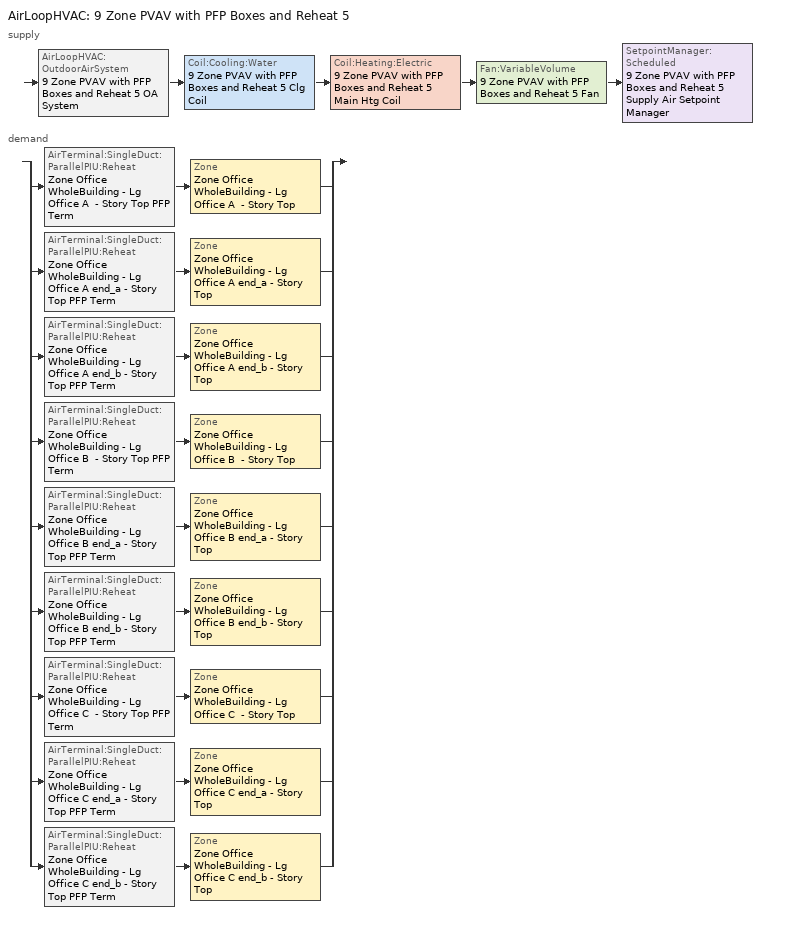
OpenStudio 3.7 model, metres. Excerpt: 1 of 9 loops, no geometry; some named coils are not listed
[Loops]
AirLoopHVAC '9 Zone PVAV with PFP Boxes and Reheat 5'
 supply: AirLoopHVAC:OutdoorAirSystem '9 Zone PVAV with PFP Boxes and Reheat 5 OA System' > Coil:Cooling:Water '9 Zone PVAV with PFP Boxes and Reheat 5 Clg Coil' > Coil:Heating:Electric '9 Zone PVAV with PFP Boxes and Reheat 5 Main Htg Coil' > Fan:VariableVolume '9 Zone PVAV with PFP Boxes and Reheat 5 Fan' > SetpointManager:Scheduled '9 Zone PVAV with PFP Boxes and Reheat 5 Supply Air Setpoint Manager'
 demand: split
  | AirTerminal:SingleDuct:ParallelPIU:Reheat 'Zone Office WholeBuilding - Lg Office A  - Story Top PFP Term' > Zone 'Zone Office WholeBuilding - Lg Office A  - Story Top'
  | AirTerminal:SingleDuct:ParallelPIU:Reheat 'Zone Office WholeBuilding - Lg Office A end_a - Story Top PFP Term' > Zone 'Zone Office WholeBuilding - Lg Office A end_a - Story Top'
  | AirTerminal:SingleDuct:ParallelPIU:Reheat 'Zone Office WholeBuilding - Lg Office A end_b - Story Top PFP Term' > Zone 'Zone Office WholeBuilding - Lg Office A end_b - Story Top'
  | AirTerminal:SingleDuct:ParallelPIU:Reheat 'Zone Office WholeBuilding - Lg Office B  - Story Top PFP Term' > Zone 'Zone Office WholeBuilding - Lg Office B  - Story Top'
  | AirTerminal:SingleDuct:ParallelPIU:Reheat 'Zone Office WholeBuilding - Lg Office B end_a - Story Top PFP Term' > Zone 'Zone Office WholeBuilding - Lg Office B end_a - Story Top'
  | AirTerminal:SingleDuct:ParallelPIU:Reheat 'Zone Office WholeBuilding - Lg Office B end_b - Story Top PFP Term' > Zone 'Zone Office WholeBuilding - Lg Office B end_b - Story Top'
  | AirTerminal:SingleDuct:ParallelPIU:Reheat 'Zone Office WholeBuilding - Lg Office C  - Story Top PFP Term' > Zone 'Zone Office WholeBuilding - Lg Office C  - Story Top'
  | AirTerminal:SingleDuct:ParallelPIU:Reheat 'Zone Office WholeBuilding - Lg Office C end_a - Story Top PFP Term' > Zone 'Zone Office WholeBuilding - Lg Office C end_a - Story Top'
  | AirTerminal:SingleDuct:ParallelPIU:Reheat 'Zone Office WholeBuilding - Lg Office C end_b - Story Top PFP Term' > Zone 'Zone Office WholeBuilding - Lg Office C end_b - Story Top'
[SizingPeriod:DesignDay] Barometric Pressure {Pa}=98287; Wind Speed {m/s}=3.2; Wind Direction {deg}=310; Rain Indicator=No; Snow Indicator=No; Day of Month=21; Day Type=SummerDesignDay; Daylight Saving Time Indicator=No; Humidity Condition Type=Wetbulb; Dry-Bulb Temperature Range Modifier Type=DefaultMultipliers; Solar Model Indicator=ASHRAETau
Name | Maximum Dry-Bulb Temperature {C} | Daily Dry-Bulb Temperature Range {deltaC} | Month | Wetbulb or DewPoint at Maximum Dry-Bulb {C} | ASHRAE Clear Sky Optical Depth for Beam Irradiance | ASHRAE Clear Sky Optical Depth for Diffuse Irradiance
Fulton Co Arpt Brow October .4% Condns DB=>MCWB 1 | 29 | 12.1 | 10 | 20.8 | 0.377 | 2.452
Fulton Co Arpt Brow September .4% Condns DB=>MCWB 1 | 33.8 | 10.7 | 9 | 22.3 | 0.39 | 2.428
[Sizing:Zone] Zone Cooling Design Supply Air Temperature Input Method=SupplyAirTemperature; Zone Cooling Design Supply Air Temperature {C}=12.7778; Zone Cooling Design Supply Air Temperature Difference {deltaC}=11.11; Zone Heating Design Supply Air Temperature Input Method=SupplyAirTemperature; Zone Heating Design Supply Air Temperature {C}=40; Zone Heating Design Supply Air Temperature Difference {deltaC}=11.11; Zone Cooling Design Supply Air Humidity Ratio {kg-H2O/kg-air}=0.0085; Zone Heating Design Supply Air Humidity Ratio {kg-H2O/kg-air}=0.008; Cooling Design Air Flow Method=DesignDay; Heating Design Air Flow Method=DesignDay; Account for Dedicated Outdoor Air System=No; Dedicated Outdoor Air System Control Strategy=NeutralSupplyAir; Dedicated Outdoor Air Low Setpoint Temperature for Design {C}=autosize; Dedicated Outdoor Air High Setpoint Temperature for Design {C}=autosize; Zone Load Sizing Method=Sensible Load Only No Latent Load; Zone Latent Cooling Design Supply Air Humidity Ratio Input Method=HumidityRatioDifference; Zone Cooling Design Supply Air Humidity Ratio Difference {kgWater/kgDryAir}=0.005; Zone Latent Heating Design Supply Air Humidity Ratio Input Method=HumidityRatioDifference; Zone Humidification Design Supply Air Humidity Ratio Difference {kgWater/kgDryAir}=0.005
Zone Office WholeBuilding - Lg Office A end_a - Story Top; Zone Office WholeBuilding - Lg Office B end_a - Story Top; Zone Office WholeBuilding - Lg Office C end_a - Story Top; Zone Office WholeBuilding - Lg Office A  - Story Top; Zone Office WholeBuilding - Lg Office B  - Story Top; Zone Office WholeBuilding - Lg Office C  - Story Top; Zone Office WholeBuilding - Lg Office A end_b - Story Top; Zone Office WholeBuilding - Lg Office B end_b - Story Top; Zone Office WholeBuilding - Lg Office C end_b - Story Top
[Zone equipment]
Zone Office WholeBuilding - Lg Office A end_a - Story Top: Zone Office WholeBuilding - Lg Office A end_a - Story Top PFP Term
Zone Office WholeBuilding - Lg Office B end_a - Story Top: Zone Office WholeBuilding - Lg Office B end_a - Story Top PFP Term
Zone Office WholeBuilding - Lg Office C end_a - Story Top: Zone Office WholeBuilding - Lg Office C end_a - Story Top PFP Term
Zone Office WholeBuilding - Lg Office A  - Story Top: Zone Office WholeBuilding - Lg Office A  - Story Top PFP Term
Zone Office WholeBuilding - Lg Office B  - Story Top: Zone Office WholeBuilding - Lg Office B  - Story Top PFP Term
Zone Office WholeBuilding - Lg Office C  - Story Top: Zone Office WholeBuilding - Lg Office C  - Story Top PFP Term
Zone Office WholeBuilding - Lg Office A end_b - Story Top: Zone Office WholeBuilding - Lg Office A end_b - Story Top PFP Term
Zone Office WholeBuilding - Lg Office B end_b - Story Top: Zone Office WholeBuilding - Lg Office B end_b - Story Top PFP Term
Zone Office WholeBuilding - Lg Office C end_b - Story Top: Zone Office WholeBuilding - Lg Office C end_b - Story Top PFP Term
[SetpointManager:Scheduled]
9 Zone PVAV with PFP Boxes and Reheat 5 Supply Air Setpoint Manager: Control Variable=Temperature; Schedule=Supply Air Temp - 55.0F; Setpoint Node or NodeList=9 Zone PVAV with PFP Boxes and Reheat 5 Supply Outlet Node
[AirLoopHVAC]
9 Zone PVAV with PFP Boxes and Reheat 5: Availability Schedule=9 Zone PVAV with PFP Boxes and Reheat 5_constant_night_fan_schedule; Design Supply Air Flow Rate {m3/s}=20.1957; Design Return Air Flow Fraction of Supply Air Flow=1
[Sizing:System]
9 Zone PVAV with PFP Boxes and Reheat 5: Type of Load to Size On=Sensible; Design Outdoor Air Flow Rate {m3/s}=20.1957; Central Heating Maximum System Air Flow Ratio=0.3; Preheat Design Temperature {C}=7.22222; Preheat Design Humidity Ratio {kg-H2O/kg-Air}=0.008; Precool Design Temperature {C}=12.7778; Precool Design Humidity Ratio {kg-H2O/kg-Air}=0.008; Central Cooling Design Supply Air Temperature {C}=12.7778; Central Heating Design Supply Air Temperature {C}=12.7778; Sizing Option=Coincident; 100% Outdoor Air in Cooling=No; 100% Outdoor Air in Heating=No; Central Cooling Design Supply Air Humidity Ratio {kg-H2O/kg-Air}=0.0085; Central Heating Design Supply Air Humidity Ratio {kg-H2O/kg-Air}=0.008; Cooling Design Air Flow Method=DesignDay; Heating Design Air Flow Method=DesignDay; System Outdoor Air Method=ZoneSum; Zone Maximum Outdoor Air Fraction=1; Cooling Supply Air Flow Rate Per Floor Area {m3/s-m2}=0.00996765; Cooling Fraction of Autosized Cooling Supply Air Flow Rate=1; Cooling Supply Air Flow Rate Per Unit Cooling Capacity {m3/s-W}=3.94755e-05; Heating Supply Air Flow Rate Per Floor Area {m3/s-m2}=0.00996765; Heating Fraction of Autosized Heating Supply Air Flow Rate=1; Heating Fraction of Autosized Cooling Supply Air Flow Rate=1; Heating Supply Air Flow Rate Per Unit Heating Capacity {m3/s-W}=3.15882e-05; Cooling Design Capacity Method=CoolingDesignCapacity; Cooling Design Capacity {W}=284385; Cooling Design Capacity Per Floor Area {W/m2}=234.7; Fraction of Autosized Cooling Design Capacity=1; Heating Design Capacity Method=HeatingDesignCapacity; Heating Design Capacity {W}=13286.37; Heating Design Capacity Per Floor Area {W/m2}=157; Fraction of Autosized Heating Design Capacity=1; Central Cooling Capacity Control Method=OnOff; Occupant Diversity=1
[Fan:VariableVolume]
9 Zone PVAV with PFP Boxes and Reheat 5 Fan: Availability Schedule=Always On Discrete; Fan Total Efficiency=0.6084; Pressure Rise {Pa}=1389.92; Maximum Flow Rate {m3/s}=20.1957; Fan Power Minimum Flow Rate Input Method=Fraction; Fan Power Minimum Flow Fraction=0.25; Fan Power Minimum Air Flow Rate {m3/s}=0; Motor Efficiency=0.936; Motor In Airstream Fraction=1; Fan Power Coefficient 1=0.04076; Fan Power Coefficient 2=0.0881; Fan Power Coefficient 3=-0.0729; Fan Power Coefficient 4=0.9437; Fan Power Coefficient 5=0
[Coil:Heating:Electric] Availability Schedule=Always On Discrete; Efficiency=1
Name | Nominal Capacity {W}
9 Zone PVAV with PFP Boxes and Reheat 5 Main Htg Coil | 31675.7
Zone Office WholeBuilding - Lg Office A  - Story Top Electric Reheat Coil | 69517
Zone Office WholeBuilding - Lg Office A end_a - Story Top Electric Reheat Coil | 4834.89
Zone Office WholeBuilding - Lg Office A end_b - Story Top Electric Reheat Coil | 4374.8
Zone Office WholeBuilding - Lg Office B  - Story Top Electric Reheat Coil | 356514
Zone Office WholeBuilding - Lg Office B end_a - Story Top Electric Reheat Coil | 34480
Zone Office WholeBuilding - Lg Office B end_b - Story Top Electric Reheat Coil | 30867.8
Zone Office WholeBuilding - Lg Office C  - Story Top Electric Reheat Coil | 53566.2
Zone Office WholeBuilding - Lg Office C end_a - Story Top Electric Reheat Coil | 4440.99
Zone Office WholeBuilding - Lg Office C end_b - Story Top Electric Reheat Coil | 3899.48
[Controller:OutdoorAir]
9 Zone PVAV with PFP Boxes and Reheat 5 OA Controller: Minimum Outdoor Air Flow Rate {m3/s}=2.83628; Maximum Outdoor Air Flow Rate {m3/s}=20.1957; Economizer Control Type=NoEconomizer; Economizer Control Action Type=ModulateFlow; Economizer Maximum Limit Dry-Bulb Temperature {C}=12.7778; Economizer Maximum Limit Enthalpy {J/kg}=64000; Lockout Type=LockoutWithHeating; Minimum Limit Type=FixedMinimum; Minimum Outdoor Air Schedule=9 Zone PVAV with PFP Boxes and Reheat 5_night_ventcycle_schedule; Controller Mechanical Ventilation=9 Zone PVAV with PFP Boxes and Reheat 5 Vent Controller; High Humidity Control=No; Heat Recovery Bypass Control Type=BypassWhenWithinEconomizerLimits; Economizer Operation Staging=InterlockedWithMechanicalCooling
[Controller:MechanicalVentilation]
9 Zone PVAV with PFP Boxes and Reheat 5 Vent Controller: Availability Schedule=Always On Discrete; System Outdoor Air Method=ZoneSum
[AirLoopHVAC:OutdoorAirSystem]
9 Zone PVAV with PFP Boxes and Reheat 5 OA System: Controller=9 Zone PVAV with PFP Boxes and Reheat 5 OA Controller
[Fan:ConstantVolume] Availability Schedule=9 Zone PVAV with PFP Boxes and Reheat 5_constant_night_fan_schedule; Fan Total Efficiency=0.4675; Pressure Rise {Pa}=0; Motor Efficiency=0.85; Motor In Airstream Fraction=1
Name | Maximum Flow Rate {m3/s}
Zone Office WholeBuilding - Lg Office A  - Story Top PFP Term Fan | 2.76326
Zone Office WholeBuilding - Lg Office A end_a - Story Top PFP Term Fan | 0.199267
Zone Office WholeBuilding - Lg Office A end_b - Story Top PFP Term Fan | 0.178796
Zone Office WholeBuilding - Lg Office B  - Story Top PFP Term Fan | 12.7105
Zone Office WholeBuilding - Lg Office B end_a - Story Top PFP Term Fan | 1.38528
Zone Office WholeBuilding - Lg Office B end_b - Story Top PFP Term Fan | 1.22436
Zone Office WholeBuilding - Lg Office C  - Story Top PFP Term Fan | 2.05183
Zone Office WholeBuilding - Lg Office C end_a - Story Top PFP Term Fan | 0.181742
Zone Office WholeBuilding - Lg Office C end_b - Story Top PFP Term Fan | 0.15764
[AirTerminal:SingleDuct:ParallelPIU:Reheat] Availability Schedule=Always On Discrete; Maximum Hot Water or Steam Flow Rate {m3/s}=Autosize; Minimum Hot Water or Steam Flow Rate {m3/s}=0; Convergence Tolerance=0.001
Name | Maximum Primary Air Flow Rate {m3/s} | Maximum Secondary Air Flow Rate {m3/s} | Minimum Primary Air Flow Fraction | Fan On Flow Fraction | Fan | Reheat Coil
Zone Office WholeBuilding - Lg Office A  - Story Top PFP Term | 2.76326 | 2.76326 | 0.0798201 | 0.0798201 | Zone Office WholeBuilding - Lg Office A  - Story Top PFP Term Fan | Zone Office WholeBuilding - Lg Office A  - Story Top Electric Reheat Coil
Zone Office WholeBuilding - Lg Office A end_a - Story Top PFP Term | 0.199267 | 0.199267 | 0.0532894 | 0.0532894 | Zone Office WholeBuilding - Lg Office A end_a - Story Top PFP Term Fan | Zone Office WholeBuilding - Lg Office A end_a - Story Top Electric Reheat Coil
Zone Office WholeBuilding - Lg Office A end_b - Story Top PFP Term | 0.178796 | 0.178796 | 0.0593906 | 0.0593906 | Zone Office WholeBuilding - Lg Office A end_b - Story Top PFP Term Fan | Zone Office WholeBuilding - Lg Office A end_b - Story Top Electric Reheat Coil
Zone Office WholeBuilding - Lg Office B  - Story Top PFP Term | 12.7105 | 12.7105 | 0.162866 | 0.162866 | Zone Office WholeBuilding - Lg Office B  - Story Top PFP Term Fan | Zone Office WholeBuilding - Lg Office B  - Story Top Electric Reheat Coil
Zone Office WholeBuilding - Lg Office B end_a - Story Top PFP Term | 1.38528 | 1.38528 | 0.0719444 | 0.0719444 | Zone Office WholeBuilding - Lg Office B end_a - Story Top PFP Term Fan | Zone Office WholeBuilding - Lg Office B end_a - Story Top Electric Reheat Coil
Zone Office WholeBuilding - Lg Office B end_b - Story Top PFP Term | 1.22436 | 1.22436 | 0.0814 | 0.0814 | Zone Office WholeBuilding - Lg Office B end_b - Story Top PFP Term Fan | Zone Office WholeBuilding - Lg Office B end_b - Story Top Electric Reheat Coil
Zone Office WholeBuilding - Lg Office C  - Story Top PFP Term | 2.05183 | 2.05183 | 0.107496 | 0.107496 | Zone Office WholeBuilding - Lg Office C  - Story Top PFP Term Fan | Zone Office WholeBuilding - Lg Office C  - Story Top Electric Reheat Coil
Zone Office WholeBuilding - Lg Office C end_a - Story Top PFP Term | 0.181742 | 0.181742 | 0.0584281 | 0.0584281 | Zone Office WholeBuilding - Lg Office C end_a - Story Top PFP Term Fan | Zone Office WholeBuilding - Lg Office C end_a - Story Top Electric Reheat Coil
Zone Office WholeBuilding - Lg Office C end_b - Story Top PFP Term | 0.15764 | 0.15764 | 0.0673611 | 0.0673611 | Zone Office WholeBuilding - Lg Office C end_b - Story Top PFP Term Fan | Zone Office WholeBuilding - Lg Office C end_b - Story Top Electric Reheat Coil
[Schedule:Ruleset]
Supply Air Temp - 55.0F: Default Day Schedule=Supply Air Temp - 55.0F Default
[Schedule:Day]
Supply Air Temp - 55.0F Default; autogen Supply Air Temp - 55.0F 0_day_sch; autogen Supply Air Temp - 55.0F 1_day_sch: Yes, 24, 0, 12.7778
[Schedule:Rule] Schedule Ruleset=Supply Air Temp - 55.0F; Apply Sunday=Yes; Apply Monday=Yes; Apply Tuesday=Yes; Apply Wednesday=Yes; Apply Thursday=Yes; Apply Friday=Yes; Apply Saturday=Yes; Date Specification Type=SpecificDates; Specific Month 1=1; Specific Month 2=1; Specific Month 3=1; Specific Month 4=1; Specific Month 5=2; Specific Month 6=2; Specific Month 7=2; Specific Month 8=2; Specific Month 9=3; Specific Month 10=3; Specific Month 11=3; Specific Month 12=3; Specific Month 14=4; Specific Month 15=4; Specific Month 16=4; Specific Month 17=4; Specific Month 18=5; Specific Month 19=5; Specific Month 20=5; Specific Month 21=5; Specific Month 22=6; Specific Month 23=6; Specific Month 24=6; Specific Month 25=6; Specific Month 27=7; Specific Month 28=7; Specific Month 29=7; Specific Month 30=7; Specific Month 31=8; Specific Month 32=8; Specific Month 33=8; Specific Month 34=8; Specific Month 35=9; Specific Month 36=9; Specific Month 37=9; Specific Month 38=9; Specific Month 39=9; Specific Month 40=10; Specific Month 41=10; Specific Month 42=10; Specific Month 43=10; Specific Month 44=11; Specific Month 45=11; Specific Month 46=11; Specific Month 47=11; Specific Month 48=12; Specific Month 49=12; Specific Month 50=12; Specific Month 51=12; Specific Month 52=12
Name | Rule Order | Day Schedule | Specific Day 1 | Specific Day 2 | Specific Day 3 | Specific Day 4 | Specific Day 5 | Specific Day 6 | Specific Day 7 | Specific Day 8 | Specific Day 9 | Specific Day 10 | Specific Day 11 | Specific Day 12 | Specific Month 13 | Specific Day 13 | Specific Day 14 | Specific Day 15 | Specific Day 16 | Specific Day 17 | Specific Day 18 | Specific Day 19 | Specific Day 20 | Specific Day 21 | Specific Day 22 | Specific Day 23 | Specific Day 24 | Specific Day 25 | Specific Month 26 | Specific Day 26 | Specific Day 27 | Specific Day 28 | Specific Day 29 | Specific Day 30 | Specific Day 31 | Specific Day 32 | Specific Day 33 | Specific Day 34 | Specific Day 35 | Specific Day 36 | Specific Day 37 | Specific Day 38 | Specific Day 39 | Specific Day 40 | Specific Day 41 | Specific Day 42 | Specific Day 43 | Specific Day 44 | Specific Day 45 | Specific Day 46 | Specific Day 47 | Specific Day 48 | Specific Day 49 | Specific Day 50 | Specific Day 51 | Specific Day 52
autogen Supply Air Temp - 55.0F 0 | 0 | autogen Supply Air Temp - 55.0F 0_day_sch | 6 | 13 | 20 | 27 | 3 | 10 | 17 | 24 | 3 | 10 | 17 | 24 | 3 | 31 | 7 | 14 | 21 | 28 | 5 | 12 | 19 | 26 | 2 | 9 | 16 | 23 | 6 | 30 | 7 | 14 | 21 | 28 | 4 | 11 | 18 | 25 | 1 | 8 | 15 | 22 | 29 | 6 | 13 | 20 | 27 | 3 | 10 | 17 | 24 | 1 | 8 | 15 | 22 | 29
autogen Supply Air Temp - 55.0F 1 | 1 | autogen Supply Air Temp - 55.0F 1_day_sch | 7 | 14 | 21 | 28 | 4 | 11 | 18 | 25 | 4 | 11 | 18 | 25 | 4 | 1 | 8 | 15 | 22 | 29 | 6 | 13 | 20 | 27 | 3 | 10 | 17 | 24 | 7 | 1 | 8 | 15 | 22 | 29 | 5 | 12 | 19 | 26 | 2 | 9 | 16 | 23 | 30 | 7 | 14 | 21 | 28 | 4 | 11 | 18 | 25 | 2 | 9 | 16 | 23 | 30
[Schedule:Constant] Value=1
Always On Discrete; 9 Zone PVAV with PFP Boxes and Reheat 5_night_ventcycle_schedule; 9 Zone PVAV with PFP Boxes and Reheat 5_constant_night_fan_schedule
